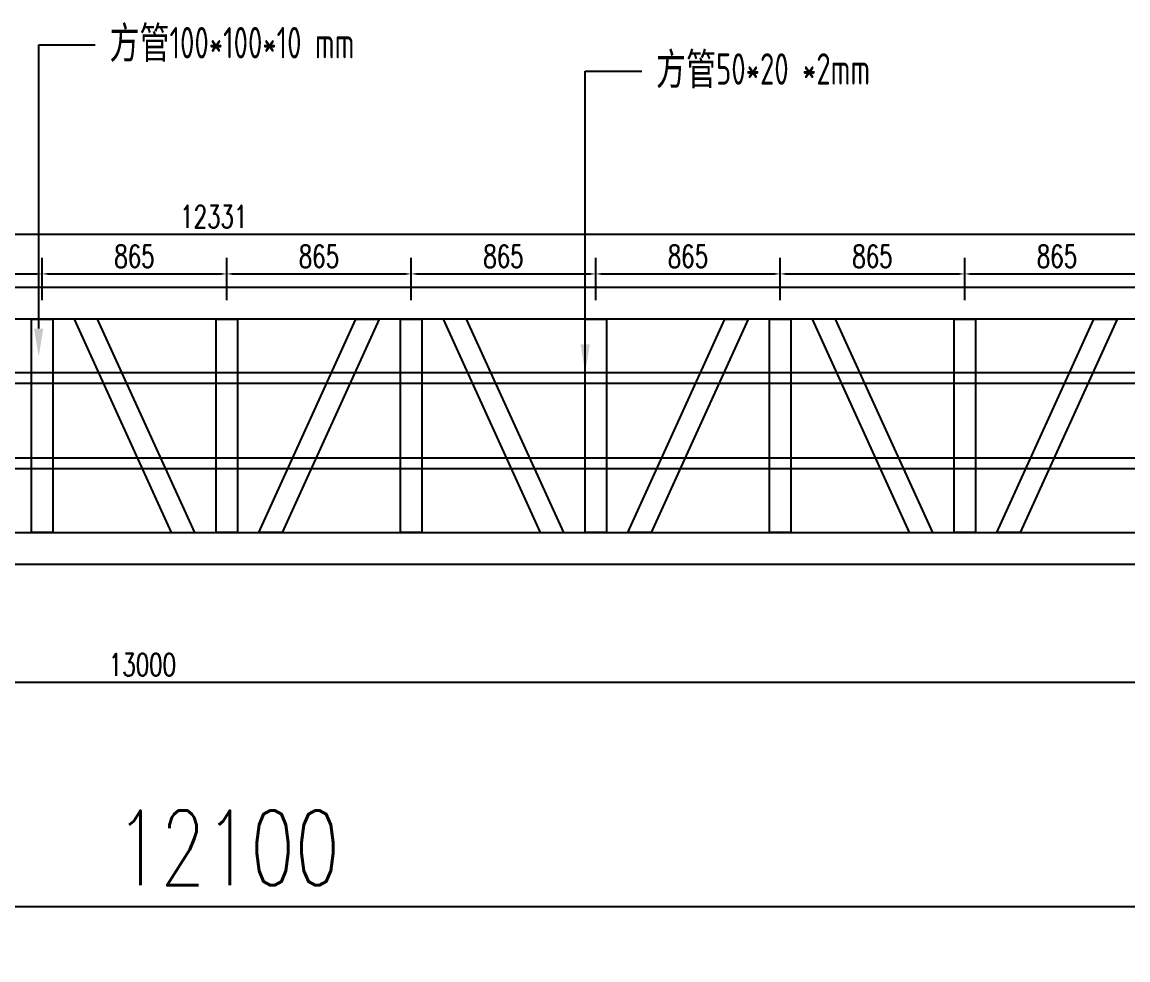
# Model space of a CAD drawing. Header units: millimetres. Extents: x -2430464 to 225692, y -180 to 1805330.
# Drawn here: x -674769 to -669585, y 488756 to 493151 of the extents above; entities that cross this region are included whole.
import ezdxf
from ezdxf import colors
from ezdxf.entities.mleader import LeaderData, LeaderLine
from ezdxf.math import Vec2, Vec3

# ---------------------------------------------------------------- set-up
doc = ezdxf.new("R2010")
doc.units = ezdxf.units.MM
doc.header["$LTSCALE"] = 1000
doc.layers.get('0').update_dxf_attribs({"linetype": 'CONTINUOUS'})
doc.layers.get('DEFPOINTS').update_dxf_attribs({"linetype": 'CONTINUOUS'})
for name, color, linetype in [('W-STEEL_FRAME钢架', 3, 'CONTINUOUS'), ('W-STEEL_KEEL钢龙骨', 5, 'CONTINUOUS'), ('方管150X150X12', 3, 'CONTINUOUS')]:
    doc.layers.add(name, color=color, linetype=linetype)
doc.layers.add('成片房屋', color=1, linetype='CONTINUOUS', lineweight=0)
doc.styles.get("Standard").update_dxf_attribs({"font": 'tssdeng.shx', "width": 0.7, "bigfont": 'hztxt.shx'})
doc.styles.add('STANDARD_T3', font='simplex.shx', dxfattribs={"width": 0.7, "bigfont": 'gbcbig.shx'})
doc.dimstyles.new('W&&100', dxfattribs={"dimtxt": 350, "dimasz": 100, "dimexe": 250, "dimexo": 300, "dimgap": 100, "dimtad": 1, "dimdec": 0, "dimzin": 0, "dimdsep": 46, "dimtxsty": 'STANDARD_T3', "dimcen": 0.09, "dimclrd": 1, "dimclre": 1, "dimclrt": 7, "dimazin": 2, "dimtfac": 1, "dimtdec": 0, "dimtix": 1, "dimtmove": 2, "dimatfit": 3, "dimfxl": 0, "dimtolj": 1, "dimtzin": 0, "dimarcsym": 0})
doc.dimstyles.new('W&&30', dxfattribs={"dimtxt": 105, "dimasz": 30, "dimexe": 75, "dimexo": 90, "dimgap": 30, "dimtad": 1, "dimdec": 0, "dimzin": 0, "dimdsep": 46, "dimtxsty": 'STANDARD_T3', "dimcen": 0.09, "dimclrd": 1, "dimclre": 1, "dimclrt": 7, "dimazin": 2, "dimtfac": 1, "dimtdec": 0, "dimtix": 1, "dimtmove": 2, "dimatfit": 3, "dimfxl": 0, "dimtolj": 1, "dimtzin": 0, "dimarcsym": 0})

# ---------------------------------------------------------------- blocks, each defined once
blk = doc.blocks.new('*D2891')
at = {"layer": 'DEFPOINTS', "color": 0, "transparency": 16777216}
for p in [(-667704.8, 491908.1), (-680704.8, 490621.9), (-680704.8, 490056.4)]:
    blk.add_point(p, dxfattribs=at)
at = {"layer": '成片房屋', "color": 1, "lineweight": -2, "transparency": 16777216}
for p, q in [((-667704.8, 491818.1), (-667704.8, 489981.4)), ((-680704.8, 490531.9), (-680704.8, 489981.4)), ((-667734.8, 490056.4), (-680674.8, 490056.4))]:
    blk.add_line(p, q, dxfattribs=at)
at = {"layer": '成片房屋', "color": 1, "transparency": 16777216}
for points in [[(-680674.8, 490061.4), (-680674.8, 490051.4), (-680704.8, 490056.4)], [(-667734.8, 490061.4), (-667734.8, 490051.4), (-667704.8, 490056.4)]]:
    blk.add_solid(points, dxfattribs=at)
at = {"layer": '成片房屋', "color": 7, "transparency": 16777216, "insert": (-674204.8, 490138.9), "char_height": 105, "attachment_point": 5, "style": 'STANDARD_T3'}
blk.add_mtext('\\A1;13000', dxfattribs=at)
blk = doc.blocks.new('*D2892')
at = {"layer": 'DEFPOINTS', "color": 0, "transparency": 16777216}
for p in [(-667704.8, 492156.4), (-680035.7, 491908.1), (-667704.8, 491908.1)]:
    blk.add_point(p, dxfattribs=at)
at = {"layer": '成片房屋', "color": 1, "lineweight": -2, "transparency": 16777216}
for p, q in [((-680035.7, 491998.1), (-680035.7, 492231.4)), ((-667704.8, 491998.1), (-667704.8, 492231.4)), ((-680005.7, 492156.4), (-667734.8, 492156.4))]:
    blk.add_line(p, q, dxfattribs=at)
at = {"layer": '成片房屋', "color": 1, "transparency": 16777216}
for points in [[(-680005.7, 492161.4), (-680005.7, 492151.4), (-680035.7, 492156.4)], [(-667734.8, 492161.4), (-667734.8, 492151.4), (-667704.8, 492156.4)]]:
    blk.add_solid(points, dxfattribs=at)
at = {"layer": '成片房屋', "color": 7, "transparency": 16777216, "insert": (-673870.2, 492238.9), "char_height": 105, "attachment_point": 5, "style": 'STANDARD_T3'}
blk.add_mtext('\\A1;12331', dxfattribs=at)
blk = doc.blocks.new('*D3143')
at = {"color": 1, "lineweight": -2, "transparency": 16777216}
for p, q in [((-679854.8, 491458.1), (-679854.8, 488755.7)), ((-667754.8, 491458.1), (-667754.8, 488755.7)), ((-679754.8, 489005.7), (-667854.8, 489005.7))]:
    blk.add_line(p, q, dxfattribs=at)
at = {"color": 1, "transparency": 16777216}
for points in [[(-679754.8, 489022.4), (-679754.8, 488989.1), (-679854.8, 489005.7)], [(-667854.8, 489022.4), (-667854.8, 488989.1), (-667754.8, 489005.7)]]:
    blk.add_solid(points, dxfattribs=at)
at = {"layer": 'DEFPOINTS', "color": 0, "transparency": 16777216}
for p in [(-679854.8, 491758.1), (-667754.8, 491758.1), (-667754.8, 489005.7)]:
    blk.add_point(p, dxfattribs=at)
at = {"color": 7, "transparency": 16777216, "insert": (-673804.8, 489280.7), "char_height": 350, "attachment_point": 5, "style": 'STANDARD_T3'}
blk.add_mtext('\\A1;12100', dxfattribs=at)
blk = doc.blocks.new('*U2825')
at = {"layer": 'W-STEEL_FRAME钢架', "color": 2}
blk.add_lwpolyline([(-50, 500), (50, 500), (50, -500), (-50, -500)], close=True, dxfattribs=at)
blk = doc.blocks.new('*U2826')
at = {"color": 0, "linetype": 'ByBlock', "lineweight": -2, "transparency": 16777216}
for p in [(5190, 0), (6055, 0), (6920, 0), (7785, 0), (8650, 0), (9515, 0)]:
    blk.add_blockref('*U2825', p, dxfattribs=at)
blk = doc.blocks.new('*D3126')
at = {"layer": 'DEFPOINTS', "color": 0, "transparency": 16777216}
for p in [(-674674.8, 491970.5), (-675539.8, 491758.1), (-674674.8, 491758.1)]:
    blk.add_point(p, dxfattribs=at)
at = {"layer": '成片房屋', "color": 1, "lineweight": -2, "transparency": 16777216}
for p, q in [((-675539.8, 491848.1), (-675539.8, 492045.5)), ((-674674.8, 491848.1), (-674674.8, 492045.5)), ((-675509.8, 491970.5), (-674704.8, 491970.5))]:
    blk.add_line(p, q, dxfattribs=at)
at = {"layer": '成片房屋', "color": 1, "transparency": 16777216}
for points in [[(-675509.8, 491975.5), (-675509.8, 491965.5), (-675539.8, 491970.5)], [(-674704.8, 491975.5), (-674704.8, 491965.5), (-674674.8, 491970.5)]]:
    blk.add_solid(points, dxfattribs=at)
at = {"layer": '成片房屋', "color": 7, "transparency": 16777216, "insert": (-675107.3, 492053), "char_height": 105, "attachment_point": 5, "style": 'STANDARD_T3'}
blk.add_mtext('\\A1;865', dxfattribs=at)
blk = doc.blocks.new('*D3127')
at = {"layer": 'DEFPOINTS', "color": 0, "transparency": 16777216}
for p in [(-673809.8, 491970.5), (-674674.8, 491758.1), (-673809.8, 491758.1)]:
    blk.add_point(p, dxfattribs=at)
at = {"layer": '成片房屋', "color": 1, "lineweight": -2, "transparency": 16777216}
for p, q in [((-674674.8, 491848.1), (-674674.8, 492045.5)), ((-673809.8, 491848.1), (-673809.8, 492045.5)), ((-674644.8, 491970.5), (-673839.8, 491970.5))]:
    blk.add_line(p, q, dxfattribs=at)
at = {"layer": '成片房屋', "color": 1, "transparency": 16777216}
for points in [[(-674644.8, 491975.5), (-674644.8, 491965.5), (-674674.8, 491970.5)], [(-673839.8, 491975.5), (-673839.8, 491965.5), (-673809.8, 491970.5)]]:
    blk.add_solid(points, dxfattribs=at)
at = {"layer": '成片房屋', "color": 7, "transparency": 16777216, "insert": (-674242.3, 492053), "char_height": 105, "attachment_point": 5, "style": 'STANDARD_T3'}
blk.add_mtext('\\A1;865', dxfattribs=at)
blk = doc.blocks.new('*D3128')
at = {"layer": 'DEFPOINTS', "color": 0, "transparency": 16777216}
for p in [(-672944.8, 491970.5), (-673809.8, 491758.1), (-672944.8, 491758.1)]:
    blk.add_point(p, dxfattribs=at)
at = {"layer": '成片房屋', "color": 1, "lineweight": -2, "transparency": 16777216}
for p, q in [((-673809.8, 491848.1), (-673809.8, 492045.5)), ((-672944.8, 491848.1), (-672944.8, 492045.5)), ((-673779.8, 491970.5), (-672974.8, 491970.5))]:
    blk.add_line(p, q, dxfattribs=at)
at = {"layer": '成片房屋', "color": 1, "transparency": 16777216}
for points in [[(-673779.8, 491975.5), (-673779.8, 491965.5), (-673809.8, 491970.5)], [(-672974.8, 491975.5), (-672974.8, 491965.5), (-672944.8, 491970.5)]]:
    blk.add_solid(points, dxfattribs=at)
at = {"layer": '成片房屋', "color": 7, "transparency": 16777216, "insert": (-673377.3, 492053), "char_height": 105, "attachment_point": 5, "style": 'STANDARD_T3'}
blk.add_mtext('\\A1;865', dxfattribs=at)
blk = doc.blocks.new('*D3129')
at = {"layer": 'DEFPOINTS', "color": 0, "transparency": 16777216}
for p in [(-672079.8, 491970.5), (-672944.8, 491758.1), (-672079.8, 491758.1)]:
    blk.add_point(p, dxfattribs=at)
at = {"layer": '成片房屋', "color": 1, "lineweight": -2, "transparency": 16777216}
for p, q in [((-672944.8, 491848.1), (-672944.8, 492045.5)), ((-672079.8, 491848.1), (-672079.8, 492045.5)), ((-672914.8, 491970.5), (-672109.8, 491970.5))]:
    blk.add_line(p, q, dxfattribs=at)
at = {"layer": '成片房屋', "color": 1, "transparency": 16777216}
for points in [[(-672914.8, 491975.5), (-672914.8, 491965.5), (-672944.8, 491970.5)], [(-672109.8, 491975.5), (-672109.8, 491965.5), (-672079.8, 491970.5)]]:
    blk.add_solid(points, dxfattribs=at)
at = {"layer": '成片房屋', "color": 7, "transparency": 16777216, "insert": (-672512.3, 492053), "char_height": 105, "attachment_point": 5, "style": 'STANDARD_T3'}
blk.add_mtext('\\A1;865', dxfattribs=at)
blk = doc.blocks.new('*D3130')
at = {"layer": 'DEFPOINTS', "color": 0, "transparency": 16777216}
for p in [(-671214.8, 491970.5), (-672079.8, 491758.1), (-671214.8, 491758.1)]:
    blk.add_point(p, dxfattribs=at)
at = {"layer": '成片房屋', "color": 1, "lineweight": -2, "transparency": 16777216}
for p, q in [((-672079.8, 491848.1), (-672079.8, 492045.5)), ((-671214.8, 491848.1), (-671214.8, 492045.5)), ((-672049.8, 491970.5), (-671244.8, 491970.5))]:
    blk.add_line(p, q, dxfattribs=at)
at = {"layer": '成片房屋', "color": 1, "transparency": 16777216}
for points in [[(-672049.8, 491975.5), (-672049.8, 491965.5), (-672079.8, 491970.5)], [(-671244.8, 491975.5), (-671244.8, 491965.5), (-671214.8, 491970.5)]]:
    blk.add_solid(points, dxfattribs=at)
at = {"layer": '成片房屋', "color": 7, "transparency": 16777216, "insert": (-671647.3, 492053), "char_height": 105, "attachment_point": 5, "style": 'STANDARD_T3'}
blk.add_mtext('\\A1;865', dxfattribs=at)
blk = doc.blocks.new('*D3131')
at = {"layer": 'DEFPOINTS', "color": 0, "transparency": 16777216}
for p in [(-670349.8, 491970.5), (-671214.8, 491758.1), (-670349.8, 491758.1)]:
    blk.add_point(p, dxfattribs=at)
at = {"layer": '成片房屋', "color": 1, "lineweight": -2, "transparency": 16777216}
for p, q in [((-671214.8, 491848.1), (-671214.8, 492045.5)), ((-670349.8, 491848.1), (-670349.8, 492045.5)), ((-671184.8, 491970.5), (-670379.8, 491970.5))]:
    blk.add_line(p, q, dxfattribs=at)
at = {"layer": '成片房屋', "color": 1, "transparency": 16777216}
for points in [[(-671184.8, 491975.5), (-671184.8, 491965.5), (-671214.8, 491970.5)], [(-670379.8, 491975.5), (-670379.8, 491965.5), (-670349.8, 491970.5)]]:
    blk.add_solid(points, dxfattribs=at)
at = {"layer": '成片房屋', "color": 7, "transparency": 16777216, "insert": (-670782.3, 492053), "char_height": 105, "attachment_point": 5, "style": 'STANDARD_T3'}
blk.add_mtext('\\A1;865', dxfattribs=at)
blk = doc.blocks.new('*D3132')
at = {"layer": 'DEFPOINTS', "color": 0, "transparency": 16777216}
for p in [(-669484.8, 491970.5), (-670349.8, 491758.1), (-669484.8, 491758.1)]:
    blk.add_point(p, dxfattribs=at)
at = {"layer": '成片房屋', "color": 1, "lineweight": -2, "transparency": 16777216}
for p, q in [((-670349.8, 491848.1), (-670349.8, 492045.5)), ((-669484.8, 491848.1), (-669484.8, 492045.5)), ((-670319.8, 491970.5), (-669514.8, 491970.5))]:
    blk.add_line(p, q, dxfattribs=at)
at = {"layer": '成片房屋', "color": 1, "transparency": 16777216}
for points in [[(-670319.8, 491975.5), (-670319.8, 491965.5), (-670349.8, 491970.5)], [(-669514.8, 491975.5), (-669514.8, 491965.5), (-669484.8, 491970.5)]]:
    blk.add_solid(points, dxfattribs=at)
at = {"layer": '成片房屋', "color": 7, "transparency": 16777216, "insert": (-669917.3, 492053), "char_height": 105, "attachment_point": 5, "style": 'STANDARD_T3'}
blk.add_mtext('\\A1;865', dxfattribs=at)

msp = doc.modelspace()

# ---------------------------------------------------------------- linework, layer by layer
for points in [[(-674414.94, 491758.13), (-674524.81, 491758.13), (-674069.68, 490758.13), (-673959.81, 490758.13)], [(-673204.68, 491758.13), (-673094.81, 491758.13), (-673549.94, 490758.13), (-673659.81, 490758.13)], [(-672684.94, 491758.13), (-672794.81, 491758.13), (-672339.68, 490758.13), (-672229.81, 490758.13)], [(-671474.68, 491758.13), (-671364.81, 491758.13), (-671819.94, 490758.13), (-671929.81, 490758.13)], [(-670954.94, 491758.13), (-671064.81, 491758.13), (-670609.68, 490758.13), (-670499.81, 490758.13)], [(-669744.68, 491758.13), (-669634.81, 491758.13), (-670089.94, 490758.13), (-670199.81, 490758.13)]]:
    msp.add_lwpolyline(points, close=True)
at = {"layer": 'W-STEEL_KEEL钢龙骨', "color": 4}
for p, q in [((-680268.41, 491508.13), (-667704.81, 491508.13)), ((-680297.51, 491458.13), (-667704.81, 491458.13)), ((-680501.16, 491108.13), (-667704.81, 491108.13)), ((-680530.25, 491058.13), (-667704.81, 491058.13))]:
    msp.add_line(p, q, dxfattribs=at)
at = {"layer": '方管150X150X12'}
for points in [[(-680035.67, 491908.13), (-667704.81, 491908.13), (-667704.81, 491758.13), (-679949.81, 491758.13)], [(-680704.81, 490608.13), (-680704.81, 490758.13), (-667704.81, 490758.13), (-667704.81, 490608.13)]]:
    msp.add_lwpolyline(points, close=True, dxfattribs=at)

# ---------------------------------------------------------------- block references
msp.add_blockref('*U2826', (-679864.81, 491258.13))

# ---------------------------------------------------------------- dimensions: what is measured, and where the dimension line sits
dim = msp.add_linear_dim(base=(-667754.81, 489005.72), p1=(-679854.81, 491758.13), p2=(-667754.81, 491758.13), dimstyle='W&&100')
dim.commit()
dim.dimension.update_dxf_attribs({"geometry": '*D3143', "text_midpoint": (-673804.81, 489280.72)})
at = {"layer": '成片房屋', "color": 1}
for base, p1, p2, picture, middle in [((-667704.81, 492156.45), (-680035.67, 491908.13), (-667704.81, 491908.13), '*D2892', (-673870.24, 492238.95)), ((-680704.81, 490056.41), (-667704.81, 491908.13), (-680704.81, 490621.9), '*D2891', (-674204.81, 490138.91))]:
    dim = msp.add_linear_dim(base=base, p1=p1, p2=p2, dimstyle='W&&30', dxfattribs=at)
    dim.commit()
    dim.dimension.update_dxf_attribs({"geometry": picture, "text_midpoint": middle})
at = {"layer": '成片房屋'}
for base, p1, p2, picture, middle in [((-674674.81, 491970.49), (-675539.81, 491758.13), (-674674.81, 491758.13), '*D3126', (-675107.31, 492052.99)), ((-673809.81, 491970.49), (-674674.81, 491758.13), (-673809.81, 491758.13), '*D3127', (-674242.31, 492052.99)), ((-672944.81, 491970.49), (-673809.81, 491758.13), (-672944.81, 491758.13), '*D3128', (-673377.31, 492052.99)), ((-672079.81, 491970.49), (-672944.81, 491758.13), (-672079.81, 491758.13), '*D3129', (-672512.31, 492052.99)), ((-671214.81, 491970.49), (-672079.81, 491758.13), (-671214.81, 491758.13), '*D3130', (-671647.31, 492052.99)), ((-670349.81, 491970.49), (-671214.81, 491758.13), (-670349.81, 491758.13), '*D3131', (-670782.31, 492052.99)), ((-669484.81, 491970.49), (-670349.81, 491758.13), (-669484.81, 491758.13), '*D3132', (-669917.31, 492052.99))]:
    dim = msp.add_linear_dim(base=base, p1=p1, p2=p2, dimstyle='W&&30', dxfattribs=at)
    dim.commit()
    dim.dimension.update_dxf_attribs({"geometry": picture, "text_midpoint": middle})

# ---------------------------------------------------------------- leaders
at = {"color": 3}
ml = msp.add_multileader_mtext('Standard', dxfattribs=at)
ml.set_content('{\\fSimSun|b0|i0|c134|p2;方管}100*100*10 mm', color=3)
ml.set_leader_properties()
ml.build(insert=Vec2(0, 0))
ml.multileader.update_dxf_attribs({"arrow_head_size": 132.71})
ctx = ml.context
ctx.base_point, ctx.char_height, ctx.arrow_head_size, ctx.landing_gap_size, ctx.plane_origin = Vec3(-674425.68, 493043.56), 147.456, 132.71, 66.36, Vec3(-674941.1, 499358.9)
notes = []
notes.append((ctx, [(0, (1, 1, 0), (-674691.1, 493043.56), (1, 0), 265.42, [(0, [(-674691.1, 491581.82)], 0, [])])]))
ctx.mtext.insert, ctx.mtext.flow_direction = Vec3(-674359.33, 493127.94), 5
ml = msp.add_multileader_mtext('Standard', dxfattribs=at)
ml.set_content('{\\fSimSun|b0|i0|c134|p2;方管}50*20 *2mm', color=3)
ml.set_leader_properties()
ml.build(insert=Vec2(0, 0))
ml.multileader.update_dxf_attribs({"dogleg_length": 265.42, "arrow_head_size": 132.71})
ctx = ml.context
ctx.base_point, ctx.char_height, ctx.arrow_head_size, ctx.landing_gap_size, ctx.plane_origin = Vec3(-671863.65, 492920.43), 147.456, 132.71, 66.36, Vec3(-672001.57, 499236.22)
notes.append((ctx, [(0, (1, 1, 0), (-672129.08, 492920.43), (1, 0), 265.42, [(0, [(-672129.08, 491508.13)], 0, [])])]))
ctx.mtext.insert, ctx.mtext.width, ctx.mtext.flow_direction = Vec3(-671797.3, 493004.81), 1683.7618, 5
for ctx, leaders in notes:
    for number, flags, end, landing, length, lines in leaders:
        leader = LeaderData()
        leader.index, (leader.has_last_leader_line, leader.has_dogleg_vector, leader.attachment_direction) = number, flags
        leader.last_leader_point, leader.dogleg_vector, leader.dogleg_length = Vec3(end), Vec3(landing), length
        for number, points, colour, breaks in lines:
            line = LeaderLine()
            line.index, line.vertices, line.color, line.breaks = number, Vec3.list(points), colors.encode_raw_color(colour), breaks
            leader.lines.append(line)
        ctx.leaders.append(leader)

doc.saveas('drawing.dxf')
